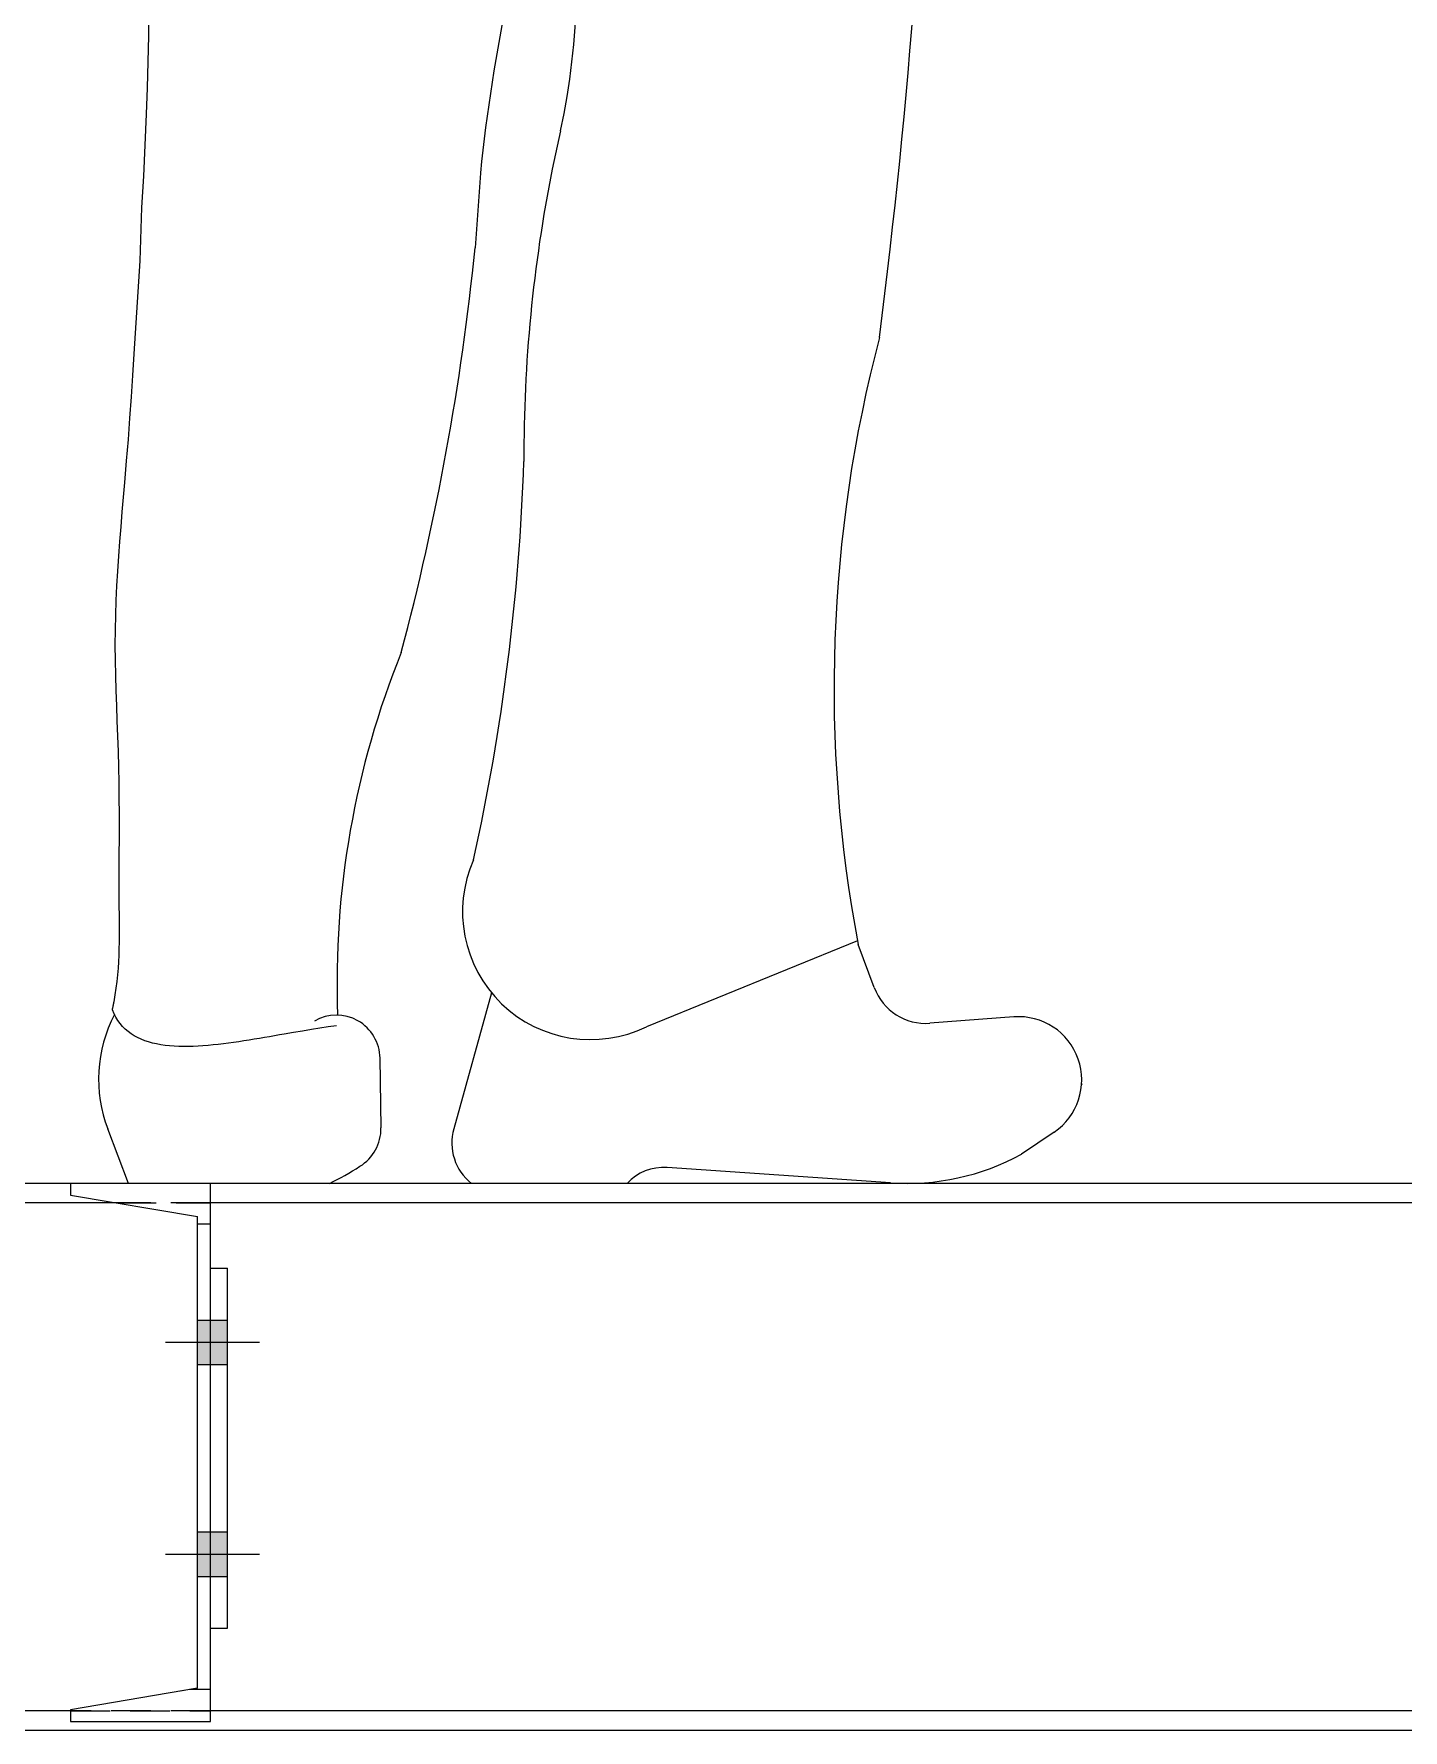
# Model space of a CAD drawing. Header units: metres. Extents: x 0 to 63075, y 0 to 44550.
# Drawn here: x 34970 to 35616, y 34196 to 34997 of the extents above; entities that cross this region are included whole.
import ezdxf

# ---------------------------------------------------------------- set-up
doc = ezdxf.new("R2010")
doc.units = ezdxf.units.M
doc.header["$LTSCALE"] = 75
doc.linetypes.add('DASHED2', pattern=[0.375, 0.25, -0.125])
doc.layers.add('AM_1', color=7, linetype='Continuous', lineweight=25)
doc.layers.add('SDM', color=7, linetype='Continuous')
doc.layers.add('SL1', color=8, linetype='Continuous')

# ---------------------------------------------------------------- blocks, each defined once
blk = doc.blocks.new('A$C32abaae3')
at = {"layer": 'SL1'}
for points in [[(8669.15, 6165.62), (8663.05, 6165.62), (8663.05, 6186.62), (8669.15, 6186.62)], [(8677.15, 6165.62), (8669.15, 6165.62), (8669.15, 6186.62), (8677.15, 6186.62)], [(8669.15, 6065.62), (8663.05, 6065.62), (8663.05, 6086.62), (8669.15, 6086.62)], [(8677.15, 6065.62), (8669.15, 6065.62), (8669.15, 6086.62), (8677.15, 6086.62)]]:
    blk.add_hatch(color=256, dxfattribs=at).paths.add_polyline_path(points, flags=17)
at = {"layer": 'SL1', "lineweight": 0}
for p, q in [((8603.11, 6251.05), (8554.65, 6251.05)), ((8669.15, 6251.12), (8603.11, 6251.12)), ((8603.11, 6251.12), (8603.11, 6245.63)), ((8603.11, 6245.63), (8663.05, 6235.44)), ((8669.15, 5997.12), (8669.15, 6251.12)), ((9519.16, 6251.05), (8669.15, 6251.05)), ((8624.78, 6241.95), (8554.65, 6241.95)), ((9519.16, 6241.95), (8669.15, 6241.95)), ((8663.05, 6012.8), (8663.05, 6235.44)), ((8669.15, 6211.12), (8677.15, 6211.12)), ((8677.15, 6041.12), (8677.15, 6211.12)), ((8663.05, 6186.62), (8669.15, 6186.62)), ((8669.15, 6186.62), (8677.15, 6186.62)), ((8647.88, 6176.12), (8692.33, 6176.12)), ((8663.05, 6165.62), (8669.15, 6165.62)), ((8669.15, 6165.62), (8677.15, 6165.62)), ((8663.05, 6086.62), (8669.15, 6086.62)), ((8669.15, 6086.62), (8677.15, 6086.62)), ((8647.88, 6076.12), (8692.33, 6076.12)), ((8663.05, 6065.62), (8669.15, 6065.62)), ((8669.15, 6065.62), (8677.15, 6065.62)), ((8669.15, 6041.12), (8677.15, 6041.12)), ((8663.05, 6012.8), (8603.11, 6002.61)), ((8663.05, 6012.8), (8663.05, 6012.8)), ((8603.11, 6002.15), (8554.65, 6002.15)), ((8603.11, 6002.61), (8603.11, 5997.12)), ((9519.16, 6002.15), (8669.15, 6002.15)), ((8554.65, 5993.05), (10083.65, 5993.05)), ((8603.11, 5997.12), (8669.15, 5997.12))]:
    blk.add_line(p, q, dxfattribs=at)
at = {"layer": 'SL1', "linetype": 'DASHED2', "lineweight": 0}
for p, q in [((8669.15, 6251.05), (8603.11, 6251.05)), ((8624.78, 6241.95), (8669.15, 6241.95)), ((8669.15, 6241.95), (8624.78, 6241.95)), ((8669.15, 6231.95), (8663.05, 6231.95)), ((8669.15, 6041.12), (8669.15, 6211.12)), ((8663.05, 6012.8), (8654.78, 6011.39)), ((8669.15, 6012.15), (8659.25, 6012.15)), ((8603.11, 6002.61), (8603.11, 6002.15)), ((8603.11, 6002.15), (8669.15, 6002.15)), ((8669.15, 6002.15), (8603.11, 6002.15))]:
    blk.add_line(p, q, dxfattribs=at)
blk = doc.blocks.new('m1900KC2')
at = {"layer": 'SDM'}
for points in [[(-52.05, -1025.15), (-52, -1024.93), (-51.95, -1024.71), (-51.91, -1024.49), (-51.86, -1024.27), (-51.81, -1024.05), (-51.77, -1023.84), (-51.72, -1023.62), (-51.68, -1023.4), (-51.63, -1023.18), (-51.59, -1022.96), (-51.55, -1022.74), (-51.5, -1022.52), (-51.46, -1022.3), (-51.42, -1022.08), (-51.37, -1021.87), (-51.33, -1021.65), (-51.29, -1021.43), (-51.25, -1021.21), (-51.2, -1020.99), (-50.59, -1017.58), (-50.06, -1014.2), (-49.62, -1010.84), (-49.27, -1007.51), (-48.99, -1004.2), (-48.78, -1000.91), (-48.64, -997.63), (-48.54, -994.37), (-48.49, -991.11), (-48.49, -991.11), (-48.48, -980.61), (-48.55, -970.02), (-48.58, -959.3), (-48.55, -948.46), (-48.5, -937.55), (-48.49, -926.6), (-48.49, -926.6), (-48.54, -918.76), (-48.64, -910.95), (-48.81, -903.17), (-49.04, -895.42), (-49.3, -887.7), (-49.59, -880.02), (-49.87, -872.36), (-50.14, -864.72), (-50.35, -857.1), (-50.5, -849.48), (-50.56, -841.86), (-50.53, -834.24), (-50.38, -826.88), (-50.14, -819.51), (-49.8, -812.13), (-49.37, -804.73), (-48.87, -797.32), (-48.3, -789.91), (-47.7, -782.48), (-47.06, -775.06), (-46.41, -767.63), (-45.77, -760.21), (-45.77, -760.21), (-44.86, -749.43), (-44, -738.67), (-43.2, -727.91), (-42.44, -717.17), (-41.72, -706.43), (-41.02, -695.7), (-41.02, -695.7), (-40.03, -680.12), (-39.05, -664.52), (-38.09, -648.92), (-37.17, -622.11), (-36.31, -606.48), (-35.55, -590.83), (-34.91, -575.18), (-34.91, -575.18), (-34.46, -562.1), (-34.09, -549.03), (-33.79, -535.96), (-33.54, -522.89)], [(173.13, -583.6), (168.98, -602.83)], [(132.87, -604.81), (130.22, -642.33)], [(322.33, -990.43), (216.31, -1033.58)], [(330.76, -1013.92), (322.66, -992.21)], [(138.44, -1016.49), (119.45, -1084.87)], [(60.52, -1033.06), (56.46, -1033.66), (52.28, -1034.3), (47.97, -1034.99), (43.55, -1035.72), (39.01, -1036.49), (34.36, -1037.29), (34.36, -1037.29), (31.9, -1037.72), (29.41, -1038.15), (26.9, -1038.58), (24.37, -1039.01), (21.82, -1039.44), (19.25, -1039.87), (16.68, -1040.28), (14.09, -1040.69), (11.5, -1041.08), (8.9, -1041.46), (6.31, -1041.81), (3.72, -1042.15), (1.14, -1042.45), (-1.42, -1042.72), (-3.97, -1042.96), (-6.51, -1043.17), (-9.01, -1043.32), (-11.49, -1043.44), (-13.94, -1043.5), (-16.35, -1043.51), (-18.72, -1043.47), (-21.05, -1043.36), (-23.33, -1043.19), (-25.55, -1042.95), (-27.72, -1042.63), (-29.84, -1042.24), (-31.88, -1041.77), (-33.86, -1041.22), (-35.77, -1040.58), (-37.6, -1039.85), (-39.36, -1039.03), (-41.03, -1038.12), (-42.62, -1037.1), (-44.13, -1035.98), (-45.54, -1034.76), (-46.87, -1033.44), (-48.1, -1032), (-49.23, -1030.46), (-50.27, -1028.8), (-51.21, -1027.03), (-52.05, -1025.15)], [(400.91, -1028.64), (358.73, -1031.82)], [(82.93, -1084.39), (82.45, -1049.37)], [(434.97, -1062.17), (434.92, -1062.75)], [(-43.95, -1112.26), (-54.35, -1084.93)], [(421.15, -1086.5), (404.77, -1097.65)], [(338.86, -1111.98), (226.66, -1104.28)], [(56.99, -1112.26), (-43.95, -1112.26)], [(206.6, -1112.26), (128.36, -1112.26)]]:
    blk.add_lwpolyline(points, dxfattribs=at)
for centre, radius, start, end in [((-3028.31, -257.76), 3389.05, 352.71697, 4.76677), ((-176.25, -508.09), 357.45, 347.80499, 32.44414), ((961.01, -688.31), 832.34, 161.55893, 174.24191), ((894.45, -747.47), 739.76, 168.72453, 180.17687), ((-1156.79, -512.55), 1293.53, 345.07999, 354.24191), ((1000.35, -863.47), 689.8, 165.21079, 190.75595), ((-932.33, -713.84), 1087.63, 347.47612, 358.1078), ((502.49, -1011.36), 441.65, 157.95521, 182.12647), ((188.2, -975.75), 64.3, 156.08818, 295.92636), ((356.65, -1004.27), 27.63, 200.44163, 274.31409), ((11.35, -1059.94), 70.29, 152.48712, 200.83023), ((60.52, -1049.67), 21.93, 0.77852, 120.13477), ((403.29, -1060.28), 31.73, 304.2534, 94.31409), ((60.62, -1084.69), 22.3, 301.68334, 0.77852), ((144.57, -1091.85), 26.07, 164.48132, 231.54698), ((347.14, -991.32), 120.95, 266.07148, 298.45635), ((3.45, -998.68), 125.57, 295.23823, 303.27046), ((224.95, -1129.17), 24.95, 86.07148, 137.35325)]:
    blk.add_arc(centre, radius, start, end, dxfattribs=at)

msp = doc.modelspace()

# ---------------------------------------------------------------- block references
at = {"layer": 'AM_1', "extrusion": (0, 0, -1), "xscale": -0.939963359523275, "yscale": 0.939963359523275, "zscale": -0.939963359523275}
msp.add_blockref('m1900KC2', (-35055.55, 35499.75), dxfattribs=at)
at = {"layer": 'SDM'}
msp.add_blockref('A$C32abaae3', (26383.8, 28203.14), dxfattribs=at)

doc.saveas('drawing.dxf')
